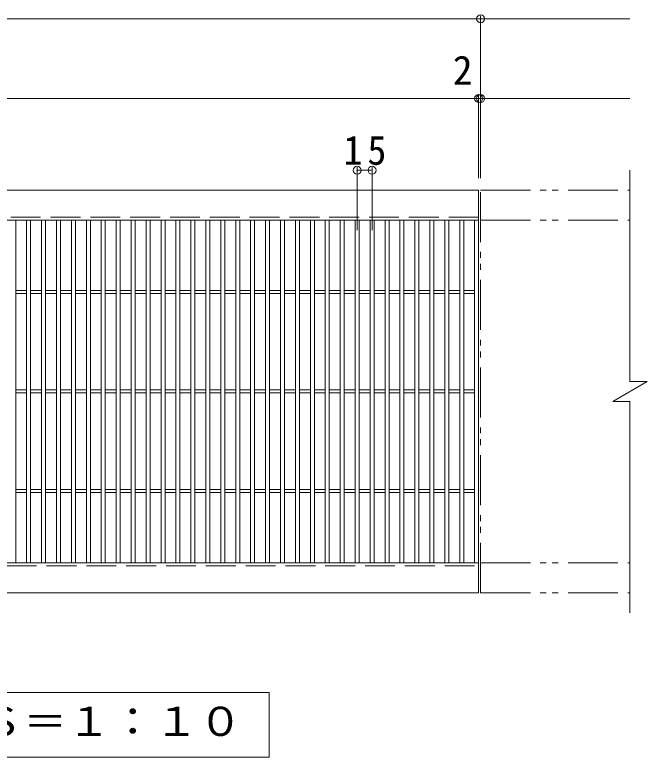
# Model space of a CAD drawing. Units: millimetres at full size, sheet at 1:10; details may follow other scales. Extents: x -1780 to 1846, y -1362 to 1297.
# Drawn here: x -959 to -323, y 521 to 1266 of the extents above; entities that cross this region are included whole.
import ezdxf
from ezdxf.enums import TextEntityAlignment as Align

# ---------------------------------------------------------------- set-up
doc = ezdxf.new("R2010")
doc.units = ezdxf.units.MM
doc.header["$LTSCALE"] = 10
doc.header["$PDMODE"] = 32
doc.header["$PDSIZE"] = 8
doc.linetypes.add('DASHED3', pattern=[4, 3, -1])
doc.linetypes.add('DOUBLE_CHAIN1', pattern=[8.8, 5, -1, 0.6, -0.6, 0.6, -1])
for name, color, linetype, lineweight in [('C-1', 2, 'Continuous', 9), ('C-2', 3, 'Continuous', 9), ('C-4', 7, 'Continuous', 9), ('C-5', 7, 'Continuous', 9)]:
    doc.layers.add(name, color=color, linetype=linetype, lineweight=lineweight)
doc.styles.add('ＭＳ ゴシック', font='')
doc.styles.get('ＭＳ ゴシック').set_extended_font_data('MS Gothic')

msp = doc.modelspace()

# ---------------------------------------------------------------- linework, layer by layer
at = {"layer": 'C-1'}
for p, q in [((-492.68, 1090.27), (-1486.68, 1090.27)), ((-492.68, 1090.27), (-492.68, 1060.27)), ((-492.68, 1060.27), (-1486.68, 1060.27)), ((-358.01, 878.27), (-323.36, 898.27)), ((-1486.68, 716.27), (-492.68, 716.27)), ((-492.68, 716.27), (-492.68, 686.27)), ((-1486.68, 686.27), (-492.68, 686.27))]:
    msp.add_line(p, q, dxfattribs=at)
at = {"layer": 'C-1', "linetype": 'DOUBLE_CHAIN1'}
for p, q in [((-490.68, 1090.27), (-340.68, 1090.27)), ((-490.68, 686.27), (-490.68, 1090.27)), ((-490.68, 1060.27), (-340.68, 1060.27)), ((-490.68, 716.27), (-340.68, 716.27)), ((-490.68, 686.27), (-340.68, 686.27))]:
    msp.add_line(p, q, dxfattribs=at)
at = {"layer": 'C-1', "linetype": 'DASHED3'}
for p, q in [((-492.68, 1063.27), (-1486.68, 1063.27)), ((-1486.68, 713.27), (-492.68, 713.27))]:
    msp.add_line(p, q, dxfattribs=at)
at = {"layer": 'C-1'}
for points in [[(-340.68, 1110.27), (-340.68, 898.27), (-323.36, 898.27)], [(-358.01, 878.27), (-340.68, 878.27), (-340.68, 666.27)]]:
    msp.add_lwpolyline(points, dxfattribs=at)
at = {"layer": 'C-2'}
for p, q in [((-957.68, 1060.27), (-957.68, 716.27)), ((-946.68, 1060.27), (-946.68, 716.27)), ((-942.68, 1060.27), (-942.68, 716.27)), ((-931.68, 1060.27), (-931.68, 716.27)), ((-927.68, 1060.27), (-927.68, 716.27)), ((-916.68, 1060.27), (-916.68, 716.27)), ((-912.68, 1060.27), (-912.68, 716.27)), ((-901.68, 1060.27), (-901.68, 716.27)), ((-897.68, 1060.27), (-897.68, 716.27)), ((-886.68, 1060.27), (-886.68, 716.27)), ((-882.68, 1060.27), (-882.68, 716.27)), ((-871.68, 1060.27), (-871.68, 716.27)), ((-867.68, 1060.27), (-867.68, 716.27)), ((-856.68, 1060.27), (-856.68, 716.27)), ((-852.68, 1060.27), (-852.68, 716.27)), ((-841.68, 1060.27), (-841.68, 716.27)), ((-837.68, 1060.27), (-837.68, 716.27)), ((-826.68, 1060.27), (-826.68, 716.27)), ((-822.68, 1060.27), (-822.68, 716.27)), ((-811.68, 1060.27), (-811.68, 716.27)), ((-807.68, 1060.27), (-807.68, 716.27)), ((-796.68, 1060.27), (-796.68, 716.27)), ((-792.68, 1060.27), (-792.68, 716.27)), ((-781.68, 1060.27), (-781.68, 716.27)), ((-777.68, 1060.27), (-777.68, 716.27)), ((-766.68, 1060.27), (-766.68, 716.27)), ((-762.68, 1060.27), (-762.68, 716.27)), ((-751.68, 1060.27), (-751.68, 716.27)), ((-747.68, 1060.27), (-747.68, 716.27)), ((-736.68, 1060.27), (-736.68, 716.27)), ((-732.68, 1060.27), (-732.68, 716.27)), ((-721.68, 1060.27), (-721.68, 716.27)), ((-717.68, 1060.27), (-717.68, 716.27)), ((-706.68, 1060.27), (-706.68, 716.27)), ((-702.68, 1060.27), (-702.68, 716.27)), ((-691.68, 1060.27), (-691.68, 716.27)), ((-687.68, 1060.27), (-687.68, 716.27)), ((-676.68, 1060.27), (-676.68, 716.27)), ((-672.68, 1060.27), (-672.68, 716.27)), ((-661.68, 1060.27), (-661.68, 716.27)), ((-657.68, 1060.27), (-657.68, 716.27)), ((-646.68, 1060.27), (-646.68, 716.27)), ((-642.68, 1060.27), (-642.68, 716.27)), ((-631.68, 1060.27), (-631.68, 716.27)), ((-627.68, 1060.27), (-627.68, 716.27)), ((-616.68, 1060.27), (-616.68, 716.27)), ((-612.68, 1060.27), (-612.68, 716.27)), ((-601.68, 1060.27), (-601.68, 716.27)), ((-597.68, 1060.27), (-597.68, 716.27)), ((-586.68, 1060.27), (-586.68, 716.27)), ((-582.68, 1060.27), (-582.68, 716.27)), ((-571.68, 1060.27), (-571.68, 716.27)), ((-567.68, 1060.27), (-567.68, 716.27)), ((-556.68, 1060.27), (-556.68, 716.27)), ((-552.68, 1060.27), (-552.68, 716.27)), ((-541.68, 1060.27), (-541.68, 716.27)), ((-537.68, 1060.27), (-537.68, 716.27)), ((-526.68, 1060.27), (-526.68, 716.27)), ((-522.68, 1060.27), (-522.68, 716.27)), ((-511.68, 1060.27), (-511.68, 716.27)), ((-507.68, 1060.27), (-507.68, 716.27)), ((-496.68, 1060.27), (-496.68, 716.27)), ((-492.68, 1060.27), (-492.68, 716.27)), ((-957.68, 989.77), (-946.68, 989.77)), ((-957.68, 986.77), (-946.68, 986.77)), ((-942.68, 989.77), (-931.68, 989.77)), ((-942.68, 986.77), (-931.68, 986.77)), ((-927.68, 989.77), (-916.68, 989.77)), ((-927.68, 986.77), (-916.68, 986.77)), ((-912.68, 989.77), (-901.68, 989.77)), ((-912.68, 986.77), (-901.68, 986.77)), ((-897.68, 989.77), (-886.68, 989.77)), ((-897.68, 986.77), (-886.68, 986.77)), ((-882.68, 989.77), (-871.68, 989.77)), ((-882.68, 986.77), (-871.68, 986.77)), ((-867.68, 989.77), (-856.68, 989.77)), ((-867.68, 986.77), (-856.68, 986.77)), ((-852.68, 989.77), (-841.68, 989.77)), ((-852.68, 986.77), (-841.68, 986.77)), ((-837.68, 989.77), (-826.68, 989.77)), ((-837.68, 986.77), (-826.68, 986.77)), ((-822.68, 989.77), (-811.68, 989.77)), ((-822.68, 986.77), (-811.68, 986.77)), ((-807.68, 989.77), (-796.68, 989.77)), ((-807.68, 986.77), (-796.68, 986.77)), ((-792.68, 989.77), (-781.68, 989.77)), ((-792.68, 986.77), (-781.68, 986.77)), ((-777.68, 989.77), (-766.68, 989.77)), ((-777.68, 986.77), (-766.68, 986.77)), ((-762.68, 989.77), (-751.68, 989.77)), ((-762.68, 986.77), (-751.68, 986.77)), ((-747.68, 989.77), (-736.68, 989.77)), ((-747.68, 986.77), (-736.68, 986.77)), ((-732.68, 989.77), (-721.68, 989.77)), ((-732.68, 986.77), (-721.68, 986.77)), ((-717.68, 989.77), (-706.68, 989.77)), ((-717.68, 986.77), (-706.68, 986.77)), ((-702.68, 989.77), (-691.68, 989.77)), ((-702.68, 986.77), (-691.68, 986.77)), ((-687.68, 989.77), (-676.68, 989.77)), ((-687.68, 986.77), (-676.68, 986.77)), ((-672.68, 989.77), (-661.68, 989.77)), ((-672.68, 986.77), (-661.68, 986.77)), ((-657.68, 989.77), (-646.68, 989.77)), ((-657.68, 986.77), (-646.68, 986.77)), ((-642.68, 989.77), (-631.68, 989.77)), ((-642.68, 986.77), (-631.68, 986.77)), ((-627.68, 989.77), (-616.68, 989.77)), ((-627.68, 986.77), (-616.68, 986.77)), ((-612.68, 989.77), (-601.68, 989.77)), ((-612.68, 986.77), (-601.68, 986.77)), ((-597.68, 989.77), (-586.68, 989.77)), ((-597.68, 986.77), (-586.68, 986.77)), ((-582.68, 989.77), (-571.68, 989.77)), ((-582.68, 986.77), (-571.68, 986.77)), ((-567.68, 989.77), (-556.68, 989.77)), ((-567.68, 986.77), (-556.68, 986.77)), ((-552.68, 989.77), (-541.68, 989.77)), ((-552.68, 986.77), (-541.68, 986.77)), ((-537.68, 989.77), (-526.68, 989.77)), ((-537.68, 986.77), (-526.68, 986.77)), ((-522.68, 989.77), (-511.68, 989.77)), ((-522.68, 986.77), (-511.68, 986.77)), ((-507.68, 989.77), (-496.68, 989.77)), ((-507.68, 986.77), (-496.68, 986.77)), ((-957.68, 889.77), (-946.68, 889.77)), ((-957.68, 886.77), (-946.68, 886.77)), ((-942.68, 889.77), (-931.68, 889.77)), ((-942.68, 886.77), (-931.68, 886.77)), ((-927.68, 889.77), (-916.68, 889.77)), ((-927.68, 886.77), (-916.68, 886.77)), ((-912.68, 889.77), (-901.68, 889.77)), ((-912.68, 886.77), (-901.68, 886.77)), ((-897.68, 889.77), (-886.68, 889.77)), ((-897.68, 886.77), (-886.68, 886.77)), ((-882.68, 889.77), (-871.68, 889.77)), ((-882.68, 886.77), (-871.68, 886.77)), ((-867.68, 889.77), (-856.68, 889.77)), ((-867.68, 886.77), (-856.68, 886.77)), ((-852.68, 889.77), (-841.68, 889.77)), ((-852.68, 886.77), (-841.68, 886.77)), ((-837.68, 889.77), (-826.68, 889.77)), ((-837.68, 886.77), (-826.68, 886.77)), ((-822.68, 889.77), (-811.68, 889.77)), ((-822.68, 886.77), (-811.68, 886.77)), ((-807.68, 889.77), (-796.68, 889.77)), ((-807.68, 886.77), (-796.68, 886.77)), ((-792.68, 889.77), (-781.68, 889.77)), ((-792.68, 886.77), (-781.68, 886.77)), ((-777.68, 889.77), (-766.68, 889.77)), ((-777.68, 886.77), (-766.68, 886.77)), ((-762.68, 889.77), (-751.68, 889.77)), ((-762.68, 886.77), (-751.68, 886.77)), ((-747.68, 889.77), (-736.68, 889.77)), ((-747.68, 886.77), (-736.68, 886.77)), ((-732.68, 889.77), (-721.68, 889.77)), ((-732.68, 886.77), (-721.68, 886.77)), ((-717.68, 889.77), (-706.68, 889.77)), ((-717.68, 886.77), (-706.68, 886.77)), ((-702.68, 889.77), (-691.68, 889.77)), ((-702.68, 886.77), (-691.68, 886.77)), ((-687.68, 889.77), (-676.68, 889.77)), ((-687.68, 886.77), (-676.68, 886.77)), ((-672.68, 889.77), (-661.68, 889.77)), ((-672.68, 886.77), (-661.68, 886.77)), ((-657.68, 889.77), (-646.68, 889.77)), ((-657.68, 886.77), (-646.68, 886.77)), ((-642.68, 889.77), (-631.68, 889.77)), ((-642.68, 886.77), (-631.68, 886.77)), ((-627.68, 889.77), (-616.68, 889.77)), ((-627.68, 886.77), (-616.68, 886.77)), ((-612.68, 889.77), (-601.68, 889.77)), ((-612.68, 886.77), (-601.68, 886.77)), ((-597.68, 889.77), (-586.68, 889.77)), ((-597.68, 886.77), (-586.68, 886.77)), ((-582.68, 889.77), (-571.68, 889.77)), ((-582.68, 886.77), (-571.68, 886.77)), ((-567.68, 889.77), (-556.68, 889.77)), ((-567.68, 886.77), (-556.68, 886.77)), ((-552.68, 889.77), (-541.68, 889.77)), ((-552.68, 886.77), (-541.68, 886.77)), ((-537.68, 889.77), (-526.68, 889.77)), ((-537.68, 886.77), (-526.68, 886.77)), ((-522.68, 889.77), (-511.68, 889.77)), ((-522.68, 886.77), (-511.68, 886.77)), ((-507.68, 889.77), (-496.68, 889.77)), ((-507.68, 886.77), (-496.68, 886.77)), ((-957.68, 789.77), (-946.68, 789.77)), ((-942.68, 789.77), (-931.68, 789.77)), ((-927.68, 789.77), (-916.68, 789.77)), ((-912.68, 789.77), (-901.68, 789.77)), ((-897.68, 789.77), (-886.68, 789.77)), ((-882.68, 789.77), (-871.68, 789.77)), ((-867.68, 789.77), (-856.68, 789.77)), ((-852.68, 789.77), (-841.68, 789.77)), ((-837.68, 789.77), (-826.68, 789.77)), ((-822.68, 789.77), (-811.68, 789.77)), ((-807.68, 789.77), (-796.68, 789.77)), ((-792.68, 789.77), (-781.68, 789.77)), ((-777.68, 789.77), (-766.68, 789.77)), ((-762.68, 789.77), (-751.68, 789.77)), ((-747.68, 789.77), (-736.68, 789.77)), ((-732.68, 789.77), (-721.68, 789.77)), ((-717.68, 789.77), (-706.68, 789.77)), ((-702.68, 789.77), (-691.68, 789.77)), ((-687.68, 789.77), (-676.68, 789.77)), ((-672.68, 789.77), (-661.68, 789.77)), ((-657.68, 789.77), (-646.68, 789.77)), ((-642.68, 789.77), (-631.68, 789.77)), ((-627.68, 789.77), (-616.68, 789.77)), ((-612.68, 789.77), (-601.68, 789.77)), ((-597.68, 789.77), (-586.68, 789.77)), ((-582.68, 789.77), (-571.68, 789.77)), ((-567.68, 789.77), (-556.68, 789.77)), ((-552.68, 789.77), (-541.68, 789.77)), ((-537.68, 789.77), (-526.68, 789.77)), ((-522.68, 789.77), (-511.68, 789.77)), ((-507.68, 789.77), (-496.68, 789.77)), ((-957.68, 786.77), (-946.68, 786.77)), ((-942.68, 786.77), (-931.68, 786.77)), ((-927.68, 786.77), (-916.68, 786.77)), ((-912.68, 786.77), (-901.68, 786.77)), ((-897.68, 786.77), (-886.68, 786.77)), ((-882.68, 786.77), (-871.68, 786.77)), ((-867.68, 786.77), (-856.68, 786.77)), ((-852.68, 786.77), (-841.68, 786.77)), ((-837.68, 786.77), (-826.68, 786.77)), ((-822.68, 786.77), (-811.68, 786.77)), ((-807.68, 786.77), (-796.68, 786.77)), ((-792.68, 786.77), (-781.68, 786.77)), ((-777.68, 786.77), (-766.68, 786.77)), ((-762.68, 786.77), (-751.68, 786.77)), ((-747.68, 786.77), (-736.68, 786.77)), ((-732.68, 786.77), (-721.68, 786.77)), ((-717.68, 786.77), (-706.68, 786.77)), ((-702.68, 786.77), (-691.68, 786.77)), ((-687.68, 786.77), (-676.68, 786.77)), ((-672.68, 786.77), (-661.68, 786.77)), ((-657.68, 786.77), (-646.68, 786.77)), ((-642.68, 786.77), (-631.68, 786.77)), ((-627.68, 786.77), (-616.68, 786.77)), ((-612.68, 786.77), (-601.68, 786.77)), ((-597.68, 786.77), (-586.68, 786.77)), ((-582.68, 786.77), (-571.68, 786.77)), ((-567.68, 786.77), (-556.68, 786.77)), ((-552.68, 786.77), (-541.68, 786.77)), ((-537.68, 786.77), (-526.68, 786.77)), ((-522.68, 786.77), (-511.68, 786.77)), ((-507.68, 786.77), (-496.68, 786.77))]:
    msp.add_line(p, q, dxfattribs=at)
at = {"layer": 'C-4'}
for p, q in [((-1638.68, 1262.27), (-340.68, 1262.27)), ((-490.68, 1102.27), (-490.68, 1265.27)), ((-492.68, 1102.27), (-492.68, 1185.27)), ((-1638.68, 1182.27), (-340.68, 1182.27)), ((-614.68, 1050.27), (-614.68, 1113.27)), ((-614.68, 1110.27), (-599.68, 1110.27)), ((-599.68, 1050.27), (-599.68, 1113.27))]:
    msp.add_line(p, q, dxfattribs=at)
for p in [(-490.68, 1262.27), (-492.68, 1182.27), (-490.68, 1182.27), (-614.68, 1110.27), (-599.68, 1110.27)]:
    msp.add_point(p, dxfattribs=at)
at = {"layer": 'C-5'}
msp.add_lwpolyline([(-1278.18, 521.27), (-1278.18, 586.27), (-703.18, 586.27), (-703.18, 521.27)], close=True, dxfattribs=at)

# ---------------------------------------------------------------- texts
at = {"layer": 'C-4', "color": 2, "style": 'ＭＳ ゴシック'}
msp.add_text('2', height=29.33, dxfattribs=at).set_placement((-518.65, 1187.27), align=Align.BOTTOM_LEFT)
at = {"layer": 'C-4', "color": 2, "insert": (-628.43, 1115.27), "char_height": 29.33, "attachment_point": 7, "style": 'ＭＳ ゴシック'}
msp.add_mtext('\\T1.27;\\W0.95;15', dxfattribs=at)
at = {"layer": 'C-5', "color": 2, "style": 'ＭＳ ゴシック', "width": 1.1}
msp.add_text('平面詳細図\u3000Ｓ＝１：１０', height=29.33, dxfattribs=at).set_placement((-1258.18, 533.77), align=Align.BOTTOM_LEFT)

doc.saveas('drawing.dxf')
